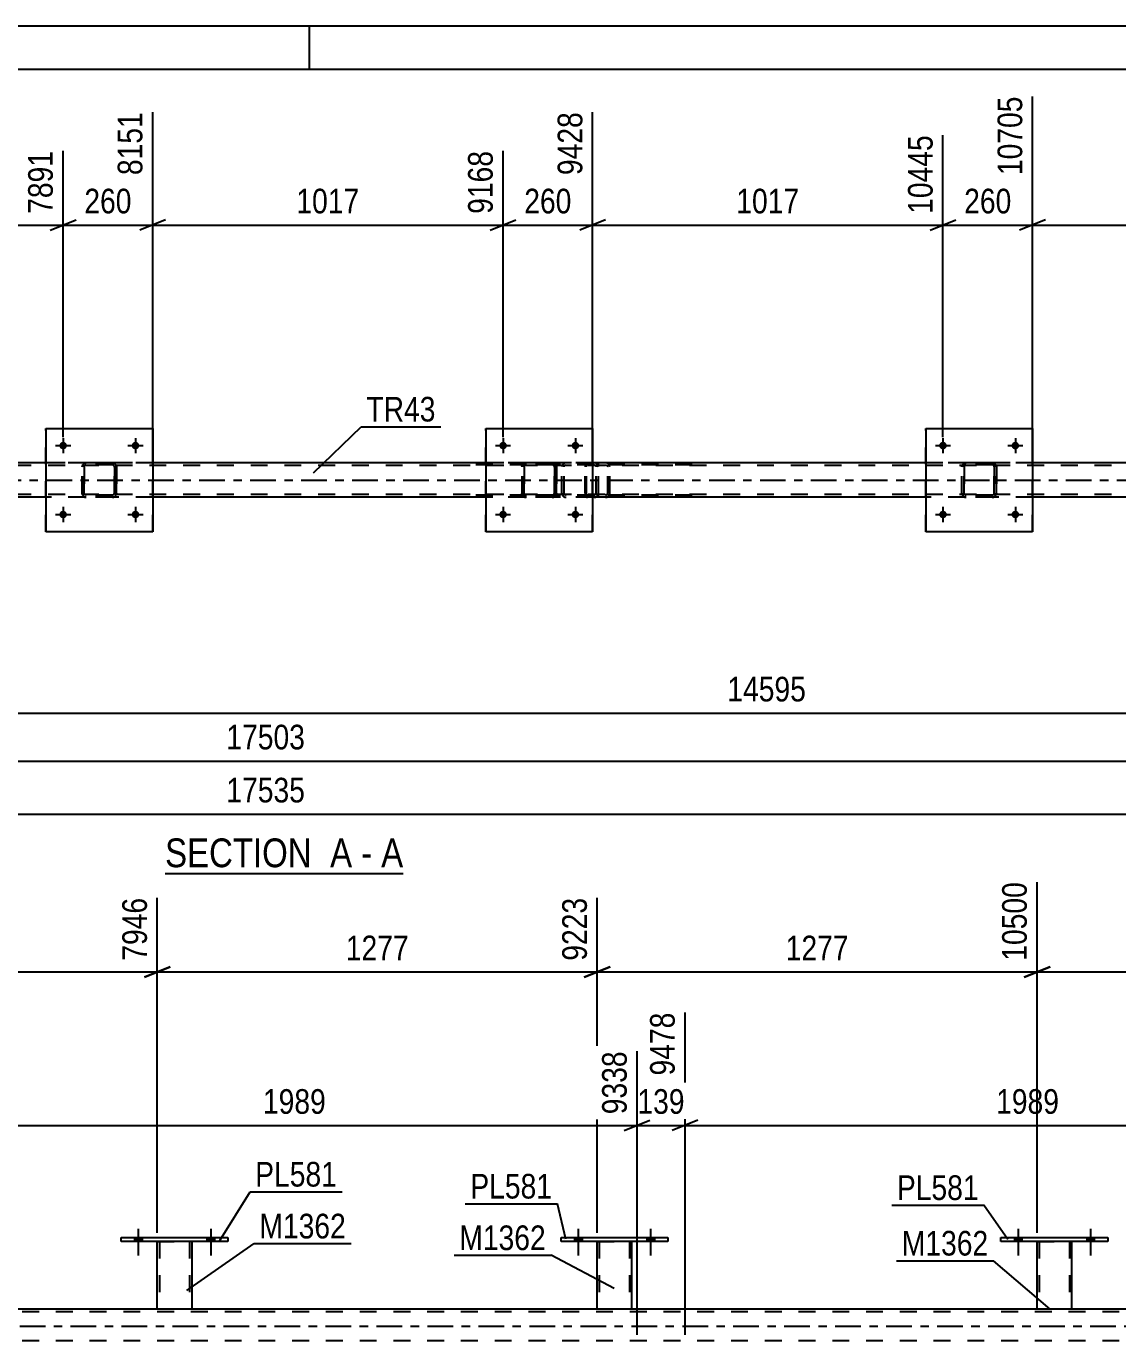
# Model space of a CAD drawing. Header units: millimetres. Extents: x 0 to 841, y 0 to 594.
# Drawn here: x 388.1 to 514.8, y 441.3 to 594 of the extents above; entities that cross this region are included whole.
import ezdxf

# ---------------------------------------------------------------- set-up
doc = ezdxf.new("R2010")
doc.units = ezdxf.units.MM
doc.linetypes.add('DXK_LINE_DOT2', pattern=[3.9198, 1.9599, -1.9599])
doc.linetypes.add('DXK_LINE_DOT3', pattern=[5.9187, 2.979, -0.9799, 0.9799, -0.9799])
doc.styles.add('Arial Narrow', font='ARIALN.TTF', dxfattribs={"height": 0.2})

# ---------------------------------------------------------------- blocks, each defined once
blk = doc.blocks.new('Unknown-247305199-1135')
at = {"color": 5, "linetype": 'Continuous'}
for p, q in [((841, 594), (0, 594)), ((421, 589), (421, 594)), ((836, 589), (5, 589))]:
    blk.add_line(p, q, dxfattribs=at)
blk = doc.blocks.new('Unknown-247305199-11 - 6050')
at = {"color": 6, "linetype": 'Continuous'}
blk.add_line((404.24, 495.59), (431.88, 495.59), dxfattribs=at)
at = {"color": 0, "linetype": 'Continuous'}
for points in [[(422.35, 496.34), (422.35, 499.84), (404.24, 499.84), (404.24, 496.34)], [(425.95, 496.34), (425.95, 499.84), (423.4, 499.84), (423.4, 496.34)], [(428.28, 496.34), (428.28, 499.84), (427, 499.84), (427, 496.34)], [(431.88, 496.34), (431.88, 499.84), (429.33, 499.84), (429.33, 496.34)]]:
    blk.add_wipeout(points, dxfattribs=at)
at = {"color": 7, "linetype": 'Continuous', "style": 'Arial Narrow'}
for s, p in [('SECTION ', (404.24, 496.34)), ('A', (423.4, 496.34)), ('A', (429.33, 496.34)), ('-', (427, 496.34))]:
    blk.add_text(s, height=3.34, dxfattribs=at).set_placement(p)
blk = doc.blocks.new('Part-247305199-6056 - 6050')
at = {"color": 7, "linetype": 'DXK_LINE_DOT2'}
for p, q in [((454.05, 543.3), (439.06, 543.3)), ((454.05, 543.06), (439.06, 543.06)), ((450.34, 543), (450.3, 542.82)), ((450.3, 539.78), (450.3, 542.82)), ((450.56, 542.82), (450.58, 542.91)), ((450.56, 539.78), (450.56, 542.82)), ((450.58, 542.91), (450.63, 542.99)), ((450.81, 543.3), (450.62, 543.26)), ((450.63, 542.99), (450.72, 543.04)), ((450.72, 543.04), (450.81, 543.06)), ((454.24, 543.26), (454.05, 543.3)), ((454.05, 543.06), (454.15, 543.04)), ((454.15, 543.04), (454.23, 542.99)), ((454.23, 542.99), (454.28, 542.91)), ((454.28, 542.91), (454.3, 542.82)), ((454.3, 539.78), (454.3, 542.82)), ((454.53, 542.95), (454.52, 543)), ((454.56, 542.82), (454.53, 542.95)), ((454.56, 539.78), (454.56, 542.82)), ((454.05, 539.54), (439.06, 539.54)), ((454.05, 539.3), (439.06, 539.3)), ((450.3, 539.78), (450.34, 539.59)), ((450.58, 539.68), (450.56, 539.78)), ((450.63, 539.61), (450.58, 539.68)), ((450.62, 539.33), (450.81, 539.3)), ((450.72, 539.55), (450.63, 539.61)), ((450.81, 539.54), (450.72, 539.55)), ((454.15, 539.55), (454.05, 539.54)), ((454.05, 539.3), (454.24, 539.33)), ((454.23, 539.61), (454.15, 539.55)), ((454.28, 539.68), (454.23, 539.61)), ((454.28, 539.68), (454.29, 539.71)), ((454.29, 539.71), (454.3, 539.78)), ((454.52, 539.59), (454.54, 539.69)), ((454.54, 539.69), (454.56, 539.78))]:
    blk.add_line(p, q, dxfattribs=at)
for centre, start, end in [((450.79, 542.8), 110.7583, 155.68), ((454.07, 542.8), 24.32, 69.2417), ((450.79, 539.8), 204.32, 249.2417), ((454.07, 539.8), 290.7583, 335.68)]:
    blk.add_arc(centre, 0.496, start, end, dxfattribs=at)
blk = doc.blocks.new('Part-247305199-37338 - 6050')
at = {"color": 2, "linetype": 'Continuous'}
for p, q in [((441.48, 547.3), (441.48, 535.3)), ((441.48, 547.3), (453.88, 547.3)), ((453.88, 547.3), (453.88, 535.3)), ((453.88, 535.3), (441.48, 535.3))]:
    blk.add_line(p, q, dxfattribs=at)
at = {"color": 7, "linetype": 'DXK_LINE_DOT2'}
for p, q in [((441.48, 535.3), (441.48, 547.3)), ((453.88, 535.3), (453.88, 547.3))]:
    blk.add_line(p, q, dxfattribs=at)
blk = doc.blocks.new('Part-247305199-6064 - 6050')
at = {"color": 7, "linetype": 'DXK_LINE_DOT2'}
for p, q in [((453.03, 543), (453.01, 542.82)), ((453.01, 539.78), (453.01, 542.82)), ((453.09, 543.16), (453.03, 543)), ((453.18, 543.26), (453.09, 543.16)), ((453.15, 542.82), (453.16, 542.91)), ((453.15, 539.78), (453.15, 542.82)), ((453.16, 542.91), (453.19, 542.99)), ((453.28, 543.3), (453.18, 543.26)), ((453.19, 542.99), (453.23, 543.04)), ((453.23, 543.04), (453.28, 543.06)), ((465.44, 543.3), (453.28, 543.3)), ((465.44, 543.06), (453.28, 543.06)), ((454.56, 543.06), (454.56, 543.3)), ((455.57, 543.26), (455.37, 543.3)), ((455.37, 543.06), (455.47, 543.04)), ((455.47, 543.04), (455.55, 542.99)), ((455.55, 542.99), (455.61, 542.91)), ((455.61, 542.91), (455.63, 542.82)), ((455.63, 539.78), (455.63, 542.82)), ((455.85, 542.95), (455.84, 543)), ((455.88, 542.82), (455.85, 542.95)), ((455.88, 539.78), (455.88, 542.82)), ((453.01, 539.78), (453.03, 539.59)), ((453.03, 539.59), (453.09, 539.44)), ((453.09, 539.44), (453.18, 539.33)), ((453.16, 539.68), (453.15, 539.78)), ((453.19, 539.61), (453.16, 539.68)), ((453.18, 539.33), (453.28, 539.3)), ((453.23, 539.55), (453.19, 539.61)), ((453.28, 539.54), (453.23, 539.55)), ((465.44, 539.54), (453.28, 539.54)), ((465.44, 539.3), (453.28, 539.3)), ((454.56, 539.3), (454.56, 539.54)), ((455.47, 539.55), (455.37, 539.54)), ((455.37, 539.3), (455.57, 539.33)), ((455.55, 539.61), (455.47, 539.55)), ((455.61, 539.68), (455.55, 539.61)), ((455.61, 539.71), (455.63, 539.78)), ((455.61, 539.68), (455.61, 539.71)), ((455.84, 539.59), (455.86, 539.69)), ((455.86, 539.69), (455.88, 539.78))]:
    blk.add_line(p, q, dxfattribs=at)
for centre, start, end in [((455.39, 542.8), 23.8494, 68.8059), ((455.39, 539.79), 291.1941, 336.1506)]:
    blk.add_arc(centre, 0.492, start, end, dxfattribs=at)
blk = doc.blocks.new('Part-247305199-37335 - 6050')
at = {"color": 7, "linetype": 'DXK_LINE_DOT2'}
for p, q in [((394.6, 542.82), (394.63, 543)), ((394.63, 543), (394.6, 542.82)), ((394.6, 539.78), (394.6, 542.82)), ((394.6, 542.82), (394.6, 542.82)), ((394.6, 539.78), (394.6, 542.82)), ((394.84, 542.82), (394.86, 542.91)), ((394.84, 542.82), (394.86, 542.91)), ((394.84, 539.78), (394.84, 542.82)), ((394.84, 542.82), (394.84, 542.82)), ((394.84, 542.82), (394.84, 539.78)), ((394.91, 542.99), (394.86, 542.91)), ((394.89, 543.26), (395.08, 543.3)), ((395.08, 543.3), (394.89, 543.26)), ((394.99, 543.04), (394.91, 542.99)), ((395.08, 543.06), (394.99, 543.04)), ((398.12, 543.3), (395.08, 543.3)), ((398.12, 543.06), (395.08, 543.06)), ((398.12, 543.3), (398.3, 543.26)), ((398.3, 543.26), (398.12, 543.3)), ((398.21, 543.04), (398.12, 543.06)), ((398.29, 542.99), (398.21, 543.04)), ((398.29, 542.99), (398.34, 542.91)), ((398.34, 542.91), (398.36, 542.82)), ((398.36, 542.82), (398.34, 542.91)), ((398.36, 539.78), (398.36, 542.82)), ((398.36, 542.82), (398.36, 542.82)), ((398.36, 542.82), (398.36, 539.78)), ((398.56, 543), (398.6, 542.82)), ((398.6, 542.82), (398.56, 543)), ((398.6, 539.78), (398.6, 542.82)), ((398.6, 542.82), (398.6, 542.82)), ((398.6, 542.82), (398.6, 539.78)), ((394.6, 539.78), (394.6, 539.78)), ((394.63, 539.59), (394.6, 539.78)), ((394.6, 539.78), (394.63, 539.59)), ((394.84, 539.78), (394.84, 539.78)), ((394.86, 539.68), (394.84, 539.78)), ((394.86, 539.68), (394.84, 539.78)), ((394.91, 539.61), (394.86, 539.68)), ((395.08, 539.3), (394.89, 539.33)), ((394.89, 539.33), (395.08, 539.3)), ((394.99, 539.55), (394.91, 539.61)), ((395.08, 539.54), (394.99, 539.55)), ((398.12, 539.54), (395.08, 539.54)), ((398.12, 539.3), (395.08, 539.3)), ((398.21, 539.55), (398.12, 539.54)), ((398.3, 539.33), (398.12, 539.3)), ((398.12, 539.3), (398.3, 539.33)), ((398.29, 539.61), (398.21, 539.55)), ((398.34, 539.68), (398.29, 539.61)), ((398.36, 539.78), (398.34, 539.68)), ((398.34, 539.68), (398.36, 539.78)), ((398.36, 539.78), (398.36, 539.78)), ((398.6, 539.78), (398.56, 539.59)), ((398.56, 539.59), (398.6, 539.78)), ((398.6, 539.78), (398.6, 539.78))]:
    blk.add_line(p, q, dxfattribs=at)
at = {"color": 7, "linetype": 'DXK_LINE_DOT3'}
blk.add_line((396.6, 541.3), (396.6, 541.3), dxfattribs=at)
at = {"color": 7, "linetype": 'DXK_LINE_DOT2'}
for centre, start, end in [((395.08, 542.82), 112.5, 157.5), ((395.08, 542.82), 112.5, 157.5), ((398.12, 542.82), 22.5, 67.5), ((398.12, 542.82), 22.5, 67.5), ((395.08, 539.78), 202.5, 247.5), ((395.08, 539.78), 202.5, 247.5), ((398.12, 539.78), 292.5, 337.5), ((398.12, 539.78), 292.5, 337.5)]:
    blk.add_arc(centre, 0.48, start, end, dxfattribs=at)
blk = doc.blocks.new('Part-247305199-6169 - 6050')
at = {"color": 7, "linetype": 'DXK_LINE_DOT2'}
for p, q in [((717.96, 542.98), (76.76, 542.98)), ((717.96, 543.3), (105.33, 543.3)), ((402.8, 543.3), (390.4, 543.3)), ((453.88, 543.3), (441.48, 543.3)), ((504.96, 543.3), (492.56, 543.3)), ((717.96, 539.62), (76.76, 539.62)), ((402.8, 539.3), (390.4, 539.3)), ((453.88, 539.3), (441.48, 539.3)), ((504.96, 539.3), (492.56, 539.3))]:
    blk.add_line(p, q, dxfattribs=at)
at = {"color": 2, "linetype": 'Continuous'}
for p, q in [((390.4, 543.3), (351.72, 543.3)), ((441.48, 543.3), (402.8, 543.3)), ((492.56, 543.3), (453.88, 543.3)), ((543.64, 543.3), (504.96, 543.3)), ((390.4, 539.3), (351.72, 539.3)), ((441.48, 539.3), (402.8, 539.3)), ((492.56, 539.3), (453.88, 539.3)), ((543.64, 539.3), (504.96, 539.3))]:
    blk.add_line(p, q, dxfattribs=at)
at = {"color": 7, "linetype": 'DXK_LINE_DOT3'}
blk.add_line((76.76, 541.3), (717.96, 541.3), dxfattribs=at)
blk = doc.blocks.new('Bolt-247305199-37366 - 6050')
at = {"linetype": 'Continuous'}
for points in [[(443.92, 545.3, -1), (443.04, 545.3, -1)], [(452.32, 545.3, -1), (451.44, 545.3, -1)]]:
    blk.add_hatch(color=1, dxfattribs=at).paths.add_polyline_path(points)
at = {"color": 1, "linetype": 'Continuous'}
for p, q in [((442.6, 545.3), (444.36, 545.3)), ((443.48, 546.18), (443.48, 544.42)), ((451, 545.3), (452.76, 545.3)), ((451.88, 546.18), (451.88, 544.42))]:
    blk.add_line(p, q, dxfattribs=at)
blk = doc.blocks.new('Part-247305199-37337 - 6050')
at = {"color": 7, "linetype": 'DXK_LINE_DOT2'}
for p, q in [((445.68, 542.82), (445.71, 543)), ((445.71, 543), (445.68, 542.82)), ((445.68, 539.78), (445.68, 542.82)), ((445.68, 542.82), (445.68, 542.82)), ((445.68, 539.78), (445.68, 542.82)), ((445.92, 542.82), (445.94, 542.91)), ((445.92, 542.82), (445.94, 542.91)), ((445.92, 539.78), (445.92, 542.82)), ((445.92, 542.82), (445.92, 542.82)), ((445.92, 542.82), (445.92, 539.78)), ((445.99, 542.99), (445.94, 542.91)), ((445.97, 543.26), (446.16, 543.3)), ((446.16, 543.3), (445.97, 543.26)), ((446.07, 543.04), (445.99, 542.99)), ((446.16, 543.06), (446.07, 543.04)), ((449.2, 543.3), (446.16, 543.3)), ((449.2, 543.06), (446.16, 543.06)), ((449.2, 543.3), (449.38, 543.26)), ((449.38, 543.26), (449.2, 543.3)), ((449.29, 543.04), (449.2, 543.06)), ((449.37, 542.99), (449.29, 543.04)), ((449.37, 542.99), (449.42, 542.91)), ((449.42, 542.91), (449.44, 542.82)), ((449.44, 542.82), (449.42, 542.91)), ((449.44, 539.78), (449.44, 542.82)), ((449.44, 542.82), (449.44, 542.82)), ((449.44, 542.82), (449.44, 539.78)), ((449.64, 543), (449.68, 542.82)), ((449.68, 542.82), (449.64, 543)), ((449.68, 539.78), (449.68, 542.82)), ((449.68, 542.82), (449.68, 542.82)), ((449.68, 542.82), (449.68, 539.78)), ((445.68, 539.78), (445.68, 539.78)), ((445.71, 539.59), (445.68, 539.78)), ((445.68, 539.78), (445.71, 539.59)), ((445.92, 539.78), (445.92, 539.78)), ((445.94, 539.68), (445.92, 539.78)), ((445.94, 539.68), (445.92, 539.78)), ((445.99, 539.61), (445.94, 539.68)), ((446.16, 539.3), (445.97, 539.33)), ((445.97, 539.33), (446.16, 539.3)), ((446.07, 539.55), (445.99, 539.61)), ((446.16, 539.54), (446.07, 539.55)), ((449.2, 539.54), (446.16, 539.54)), ((449.2, 539.3), (446.16, 539.3)), ((449.29, 539.55), (449.2, 539.54)), ((449.38, 539.33), (449.2, 539.3)), ((449.2, 539.3), (449.38, 539.33)), ((449.37, 539.61), (449.29, 539.55)), ((449.42, 539.68), (449.37, 539.61)), ((449.44, 539.78), (449.42, 539.68)), ((449.42, 539.68), (449.44, 539.78)), ((449.44, 539.78), (449.44, 539.78)), ((449.68, 539.78), (449.64, 539.59)), ((449.64, 539.59), (449.68, 539.78)), ((449.68, 539.78), (449.68, 539.78))]:
    blk.add_line(p, q, dxfattribs=at)
at = {"color": 7, "linetype": 'DXK_LINE_DOT3'}
blk.add_line((447.68, 541.3), (447.68, 541.3), dxfattribs=at)
at = {"color": 7, "linetype": 'DXK_LINE_DOT2'}
for centre, start, end in [((446.16, 542.82), 112.5, 157.5), ((446.16, 542.82), 112.5, 157.5), ((449.2, 542.82), 22.5, 67.5), ((449.2, 542.82), 22.5, 67.5), ((446.16, 539.78), 202.5, 247.5), ((446.16, 539.78), 202.5, 247.5), ((449.2, 539.78), 292.5, 337.5), ((449.2, 539.78), 292.5, 337.5)]:
    blk.add_arc(centre, 0.48, start, end, dxfattribs=at)
blk = doc.blocks.new('Part-247305199-37336 - 6050')
at = {"color": 2, "linetype": 'Continuous'}
for p, q in [((390.4, 547.3), (390.4, 535.3)), ((390.4, 547.3), (402.8, 547.3)), ((402.8, 547.3), (402.8, 535.3)), ((402.8, 535.3), (390.4, 535.3))]:
    blk.add_line(p, q, dxfattribs=at)
at = {"color": 7, "linetype": 'DXK_LINE_DOT2'}
for p, q in [((390.4, 535.3), (390.4, 547.3)), ((402.8, 535.3), (402.8, 547.3))]:
    blk.add_line(p, q, dxfattribs=at)
blk = doc.blocks.new('Part-247305199-37339 - 6050')
at = {"color": 7, "linetype": 'DXK_LINE_DOT2'}
for p, q in [((496.76, 542.82), (496.8, 543)), ((496.8, 543), (496.76, 542.82)), ((496.76, 539.78), (496.76, 542.82)), ((496.76, 542.82), (496.76, 542.82)), ((496.76, 539.78), (496.76, 542.82)), ((497, 542.82), (497.02, 542.91)), ((497, 542.82), (497.02, 542.91)), ((497, 539.78), (497, 542.82)), ((497, 542.82), (497, 542.82)), ((497, 542.82), (497, 539.78)), ((497.07, 542.99), (497.02, 542.91)), ((497.06, 543.26), (497.24, 543.3)), ((497.24, 543.3), (497.06, 543.26)), ((497.15, 543.04), (497.07, 542.99)), ((497.24, 543.06), (497.15, 543.04)), ((500.28, 543.3), (497.24, 543.3)), ((500.28, 543.06), (497.24, 543.06)), ((500.28, 543.3), (500.46, 543.26)), ((500.46, 543.26), (500.28, 543.3)), ((500.37, 543.04), (500.28, 543.06)), ((500.45, 542.99), (500.37, 543.04)), ((500.45, 542.99), (500.5, 542.91)), ((500.5, 542.91), (500.52, 542.82)), ((500.52, 542.82), (500.5, 542.91)), ((500.52, 539.78), (500.52, 542.82)), ((500.52, 542.82), (500.52, 542.82)), ((500.52, 542.82), (500.52, 539.78)), ((500.72, 543), (500.76, 542.82)), ((500.76, 542.82), (500.72, 543)), ((500.76, 539.78), (500.76, 542.82)), ((500.76, 542.82), (500.76, 542.82)), ((500.76, 542.82), (500.76, 539.78)), ((496.76, 539.78), (496.76, 539.78)), ((496.8, 539.59), (496.76, 539.78)), ((496.76, 539.78), (496.8, 539.59)), ((497, 539.78), (497, 539.78)), ((497.02, 539.68), (497, 539.78)), ((497.02, 539.68), (497, 539.78)), ((497.07, 539.61), (497.02, 539.68)), ((497.24, 539.3), (497.06, 539.33)), ((497.06, 539.33), (497.24, 539.3)), ((497.15, 539.55), (497.07, 539.61)), ((497.24, 539.54), (497.15, 539.55)), ((500.28, 539.54), (497.24, 539.54)), ((500.28, 539.3), (497.24, 539.3)), ((500.37, 539.55), (500.28, 539.54)), ((500.46, 539.33), (500.28, 539.3)), ((500.28, 539.3), (500.46, 539.33)), ((500.45, 539.61), (500.37, 539.55)), ((500.5, 539.68), (500.45, 539.61)), ((500.52, 539.78), (500.5, 539.68)), ((500.5, 539.68), (500.52, 539.78)), ((500.52, 539.78), (500.52, 539.78)), ((500.76, 539.78), (500.72, 539.59)), ((500.72, 539.59), (500.76, 539.78)), ((500.76, 539.78), (500.76, 539.78))]:
    blk.add_line(p, q, dxfattribs=at)
at = {"color": 7, "linetype": 'DXK_LINE_DOT3'}
blk.add_line((498.76, 541.3), (498.76, 541.3), dxfattribs=at)
at = {"color": 7, "linetype": 'DXK_LINE_DOT2'}
for centre, start, end in [((497.24, 542.82), 112.5, 157.5), ((497.24, 542.82), 112.5, 157.5), ((500.28, 542.82), 22.5, 67.5), ((500.28, 542.82), 22.5, 67.5), ((497.24, 539.78), 202.5, 247.5), ((497.24, 539.78), 202.5, 247.5), ((500.28, 539.78), 292.5, 337.5), ((500.28, 539.78), 292.5, 337.5)]:
    blk.add_arc(centre, 0.48, start, end, dxfattribs=at)
blk = doc.blocks.new('Part-247305199-37340 - 6050')
at = {"color": 2, "linetype": 'Continuous'}
for p, q in [((492.56, 547.3), (492.56, 535.3)), ((492.56, 547.3), (504.96, 547.3)), ((504.96, 547.3), (504.96, 535.3)), ((504.96, 535.3), (492.56, 535.3))]:
    blk.add_line(p, q, dxfattribs=at)
at = {"color": 7, "linetype": 'DXK_LINE_DOT2'}
for p, q in [((492.56, 535.3), (492.56, 547.3)), ((504.96, 535.3), (504.96, 547.3))]:
    blk.add_line(p, q, dxfattribs=at)
blk = doc.blocks.new('Bolt-247305199-37363 - 6050')
at = {"linetype": 'Continuous'}
for points in [[(392.84, 537.3, -1), (391.96, 537.3, -1)], [(401.24, 537.3, -1), (400.36, 537.3, -1)]]:
    blk.add_hatch(color=1, dxfattribs=at).paths.add_polyline_path(points)
at = {"color": 1, "linetype": 'Continuous'}
for p, q in [((392.4, 538.18), (392.4, 536.42)), ((400.8, 538.18), (400.8, 536.42)), ((391.52, 537.3), (393.28, 537.3)), ((399.92, 537.3), (401.68, 537.3))]:
    blk.add_line(p, q, dxfattribs=at)
blk = doc.blocks.new('Bolt-247305199-37364 - 6050')
at = {"linetype": 'Continuous'}
for points in [[(392.84, 545.3, -1), (391.96, 545.3, -1)], [(401.24, 545.3, -1), (400.36, 545.3, -1)]]:
    blk.add_hatch(color=1, dxfattribs=at).paths.add_polyline_path(points)
at = {"color": 1, "linetype": 'Continuous'}
for p, q in [((391.52, 545.3), (393.28, 545.3)), ((392.4, 546.18), (392.4, 544.42)), ((399.92, 545.3), (401.68, 545.3)), ((400.8, 546.18), (400.8, 544.42))]:
    blk.add_line(p, q, dxfattribs=at)
blk = doc.blocks.new('Bolt-247305199-37365 - 6050')
at = {"linetype": 'Continuous'}
for points in [[(443.92, 537.3, -1), (443.04, 537.3, -1)], [(452.32, 537.3, -1), (451.44, 537.3, -1)]]:
    blk.add_hatch(color=1, dxfattribs=at).paths.add_polyline_path(points)
at = {"color": 1, "linetype": 'Continuous'}
for p, q in [((443.48, 538.18), (443.48, 536.42)), ((451.88, 538.18), (451.88, 536.42)), ((442.6, 537.3), (444.36, 537.3)), ((451, 537.3), (452.76, 537.3))]:
    blk.add_line(p, q, dxfattribs=at)
blk = doc.blocks.new('Bolt-247305199-37367 - 6050')
at = {"linetype": 'Continuous'}
for points in [[(495, 537.3, -1), (494.12, 537.3, -1)], [(503.4, 537.3, -1), (502.52, 537.3, -1)]]:
    blk.add_hatch(color=1, dxfattribs=at).paths.add_polyline_path(points)
at = {"color": 1, "linetype": 'Continuous'}
for p, q in [((494.56, 538.18), (494.56, 536.42)), ((502.96, 538.18), (502.96, 536.42)), ((493.68, 537.3), (495.44, 537.3)), ((502.08, 537.3), (503.84, 537.3))]:
    blk.add_line(p, q, dxfattribs=at)
blk = doc.blocks.new('Bolt-247305199-37368 - 6050')
at = {"linetype": 'Continuous'}
for points in [[(495, 545.3, -1), (494.12, 545.3, -1)], [(503.4, 545.3, -1), (502.52, 545.3, -1)]]:
    blk.add_hatch(color=1, dxfattribs=at).paths.add_polyline_path(points)
at = {"color": 1, "linetype": 'Continuous'}
for p, q in [((493.68, 545.3), (495.44, 545.3)), ((494.56, 546.18), (494.56, 544.42)), ((502.08, 545.3), (503.84, 545.3)), ((502.96, 546.18), (502.96, 544.42))]:
    blk.add_line(p, q, dxfattribs=at)
blk = doc.blocks.new('Part-247305199-37687 - 4629')
at = {"color": 2, "linetype": 'Continuous'}
for p, q in [((505.49, 445.03), (505.49, 452.87)), ((509.49, 452.87), (509.49, 445.03)), ((509.46, 445.03), (505.49, 445.03)), ((509.49, 445.03), (509.46, 445.03))]:
    blk.add_line(p, q, dxfattribs=at)
at = {"color": 7, "linetype": 'DXK_LINE_DOT2'}
for p, q in [((505.49, 452.87), (509.49, 452.87)), ((505.49, 452.87), (505.49, 452.87)), ((505.49, 452.87), (505.49, 452.87)), ((505.73, 452.87), (505.73, 445.03)), ((509.25, 452.87), (509.25, 445.03)), ((509.49, 452.87), (509.49, 452.87)), ((509.49, 452.87), (509.49, 452.87)), ((509.23, 445.03), (509.25, 445.03))]:
    blk.add_line(p, q, dxfattribs=at)
blk = doc.blocks.new('Part-247305199-4659 - 4629')
at = {"color": 7, "linetype": 'DXK_LINE_DOT2'}
for p, q in [((726.7, 444.71), (85.5, 444.71)), ((407.33, 445.03), (403.33, 445.03)), ((458.41, 445.03), (454.41, 445.03)), ((509.49, 445.03), (505.49, 445.03)), ((726.7, 441.35), (85.5, 441.35))]:
    blk.add_line(p, q, dxfattribs=at)
at = {"color": 2, "linetype": 'Continuous'}
for p, q in [((403.33, 445.03), (356.25, 445.03)), ((454.41, 445.03), (407.33, 445.03)), ((505.49, 445.03), (458.41, 445.03)), ((556.57, 445.03), (509.49, 445.03))]:
    blk.add_line(p, q, dxfattribs=at)
at = {"color": 7, "linetype": 'DXK_LINE_DOT3'}
blk.add_line((85.5, 443.03), (726.7, 443.03), dxfattribs=at)
blk = doc.blocks.new('Bolt-247305199-37714 - 4629')
at = {"linetype": 'Continuous'}
for points in [[(451.77, 452.87), (452.65, 452.87), (452.65, 453.35), (451.77, 453.35)], [(460.17, 452.87), (461.05, 452.87), (461.05, 453.35), (460.17, 453.35)]]:
    blk.add_hatch(color=1, dxfattribs=at).paths.add_polyline_path(points)
at = {"color": 1, "linetype": 'Continuous'}
for p, q in [((452.21, 454.35), (452.21, 451.23)), ((460.61, 454.35), (460.61, 451.23)), ((451.77, 453.35), (451.77, 452.87)), ((452.65, 453.35), (452.65, 452.87)), ((460.17, 453.35), (460.17, 452.87)), ((461.05, 453.35), (461.05, 452.87))]:
    blk.add_line(p, q, dxfattribs=at)
blk = doc.blocks.new('Part-247305199-37683 - 4629')
at = {"color": 2, "linetype": 'Continuous'}
for p, q in [((403.33, 445.03), (403.33, 452.87)), ((407.33, 452.87), (407.33, 445.03)), ((407.29, 445.03), (403.33, 445.03)), ((407.33, 445.03), (407.29, 445.03))]:
    blk.add_line(p, q, dxfattribs=at)
at = {"color": 7, "linetype": 'DXK_LINE_DOT2'}
for p, q in [((403.33, 452.87), (407.33, 452.87)), ((403.33, 452.87), (403.33, 452.87)), ((403.33, 452.87), (403.33, 452.87)), ((403.57, 452.87), (403.57, 445.03)), ((407.09, 452.87), (407.09, 445.03)), ((407.33, 452.87), (407.33, 452.87)), ((407.33, 452.87), (407.33, 452.87)), ((407.07, 445.03), (407.09, 445.03))]:
    blk.add_line(p, q, dxfattribs=at)
blk = doc.blocks.new('Part-247305199-37684 - 4629')
at = {"color": 2, "linetype": 'Continuous'}
for p, q in [((399.13, 452.87), (399.13, 453.35)), ((399.13, 453.35), (411.53, 453.35)), ((411.53, 452.87), (399.13, 452.87)), ((411.53, 453.35), (411.53, 452.87))]:
    blk.add_line(p, q, dxfattribs=at)
blk = doc.blocks.new('Part-247305199-37685 - 4629')
at = {"color": 2, "linetype": 'Continuous'}
for p, q in [((454.41, 445.03), (454.41, 452.87)), ((458.41, 452.87), (458.41, 445.03)), ((458.38, 445.03), (454.41, 445.03)), ((458.41, 445.03), (458.38, 445.03))]:
    blk.add_line(p, q, dxfattribs=at)
at = {"color": 7, "linetype": 'DXK_LINE_DOT2'}
for p, q in [((454.41, 452.87), (458.41, 452.87)), ((454.41, 452.87), (454.41, 452.87)), ((454.41, 452.87), (454.41, 452.87)), ((454.65, 452.87), (454.65, 445.03)), ((458.17, 452.87), (458.17, 445.03)), ((458.41, 452.87), (458.41, 452.87)), ((458.41, 452.87), (458.41, 452.87)), ((458.15, 445.03), (458.17, 445.03))]:
    blk.add_line(p, q, dxfattribs=at)
blk = doc.blocks.new('Part-247305199-37686 - 4629')
at = {"color": 2, "linetype": 'Continuous'}
for p, q in [((450.21, 452.87), (450.21, 453.35)), ((450.21, 453.35), (462.61, 453.35)), ((462.61, 452.87), (450.21, 452.87)), ((462.61, 453.35), (462.61, 452.87))]:
    blk.add_line(p, q, dxfattribs=at)
blk = doc.blocks.new('Part-247305199-37688 - 4629')
at = {"color": 2, "linetype": 'Continuous'}
for p, q in [((501.29, 452.87), (501.29, 453.35)), ((501.29, 453.35), (513.69, 453.35)), ((513.69, 452.87), (501.29, 452.87)), ((513.69, 453.35), (513.69, 452.87))]:
    blk.add_line(p, q, dxfattribs=at)
blk = doc.blocks.new('Bolt-247305199-37711 - 4629')
at = {"linetype": 'Continuous'}
for points in [[(400.69, 452.87), (401.57, 452.87), (401.57, 453.35), (400.69, 453.35)], [(409.09, 452.87), (409.97, 452.87), (409.97, 453.35), (409.09, 453.35)]]:
    blk.add_hatch(color=1, dxfattribs=at).paths.add_polyline_path(points)
at = {"color": 1, "linetype": 'Continuous'}
for p, q in [((401.13, 454.35), (401.13, 451.23)), ((409.53, 454.35), (409.53, 451.23)), ((400.69, 453.35), (400.69, 452.87)), ((401.57, 453.35), (401.57, 452.87)), ((409.09, 453.35), (409.09, 452.87)), ((409.97, 453.35), (409.97, 452.87))]:
    blk.add_line(p, q, dxfattribs=at)
blk = doc.blocks.new('Bolt-247305199-37712 - 4629')
at = {"linetype": 'Continuous'}
for points in [[(400.69, 452.87), (401.57, 452.87), (401.57, 453.35), (400.69, 453.35)], [(409.09, 452.87), (409.97, 452.87), (409.97, 453.35), (409.09, 453.35)]]:
    blk.add_hatch(color=1, dxfattribs=at).paths.add_polyline_path(points)
at = {"color": 1, "linetype": 'Continuous'}
for p, q in [((401.13, 454.35), (401.13, 451.23)), ((409.53, 454.35), (409.53, 451.23)), ((400.69, 453.35), (400.69, 452.87)), ((401.57, 453.35), (401.57, 452.87)), ((409.09, 453.35), (409.09, 452.87)), ((409.97, 453.35), (409.97, 452.87))]:
    blk.add_line(p, q, dxfattribs=at)
blk = doc.blocks.new('Bolt-247305199-37713 - 4629')
at = {"linetype": 'Continuous'}
for points in [[(451.77, 452.87), (452.65, 452.87), (452.65, 453.35), (451.77, 453.35)], [(460.17, 452.87), (461.05, 452.87), (461.05, 453.35), (460.17, 453.35)]]:
    blk.add_hatch(color=1, dxfattribs=at).paths.add_polyline_path(points)
at = {"color": 1, "linetype": 'Continuous'}
for p, q in [((452.21, 454.35), (452.21, 451.23)), ((460.61, 454.35), (460.61, 451.23)), ((451.77, 453.35), (451.77, 452.87)), ((452.65, 453.35), (452.65, 452.87)), ((460.17, 453.35), (460.17, 452.87)), ((461.05, 453.35), (461.05, 452.87))]:
    blk.add_line(p, q, dxfattribs=at)
blk = doc.blocks.new('Bolt-247305199-37715 - 4629')
at = {"linetype": 'Continuous'}
for points in [[(502.85, 452.87), (503.73, 452.87), (503.73, 453.35), (502.85, 453.35)], [(511.25, 452.87), (512.13, 452.87), (512.13, 453.35), (511.25, 453.35)]]:
    blk.add_hatch(color=1, dxfattribs=at).paths.add_polyline_path(points)
at = {"color": 1, "linetype": 'Continuous'}
for p, q in [((503.29, 454.35), (503.29, 451.23)), ((511.69, 454.35), (511.69, 451.23)), ((502.85, 453.35), (502.85, 452.87)), ((503.73, 453.35), (503.73, 452.87)), ((511.25, 453.35), (511.25, 452.87)), ((512.13, 453.35), (512.13, 452.87))]:
    blk.add_line(p, q, dxfattribs=at)
blk = doc.blocks.new('Bolt-247305199-37716 - 4629')
at = {"linetype": 'Continuous'}
for points in [[(502.85, 452.87), (503.73, 452.87), (503.73, 453.35), (502.85, 453.35)], [(511.25, 452.87), (512.13, 452.87), (512.13, 453.35), (511.25, 453.35)]]:
    blk.add_hatch(color=1, dxfattribs=at).paths.add_polyline_path(points)
at = {"color": 1, "linetype": 'Continuous'}
for p, q in [((503.29, 454.35), (503.29, 451.23)), ((511.69, 454.35), (511.69, 451.23)), ((502.85, 453.35), (502.85, 452.87)), ((503.73, 453.35), (503.73, 452.87)), ((511.25, 453.35), (511.25, 452.87)), ((512.13, 453.35), (512.13, 452.87))]:
    blk.add_line(p, q, dxfattribs=at)
blk = doc.blocks.new('StraightDimension-247305199-51645 - 6050')
at = {"color": 7, "linetype": 'Continuous'}
for p, q in [((453.88, 544.3), (453.88, 584.04)), ((494.56, 546.3), (494.56, 581.36)), ((455.38, 571.52), (452.38, 570.32)), ((453.88, 570.92), (494.56, 570.92)), ((493.06, 570.32), (496.06, 571.52))]:
    blk.add_line(p, q, dxfattribs=at)
at = {"color": 0, "linetype": 'Continuous'}
blk.add_wipeout([(493.96, 581.96), (489.76, 581.96), (489.76, 571.62), (493.96, 571.62)], dxfattribs=at)
at = {"color": 0}
blk.add_wipeout([(478.47, 571.67), (478.47, 575.87), (469.96, 575.87), (469.96, 571.67)], dxfattribs=at)
at = {"color": 3, "linetype": 'Continuous', "style": 'Arial Narrow'}
blk.add_text('10445', height=2.863, rotation=90.0002, dxfattribs=at).set_placement((493.36, 572.22))
at = {"color": 3, "style": 'Arial Narrow'}
blk.add_text('1017', height=2.863, dxfattribs=at).set_placement((470.56, 572.27))
blk = doc.blocks.new('StraightDimension-247305199-6463 - 6050')
at = {"color": 7, "linetype": 'Continuous'}
blk.add_line((76.12, 502.51), (755.72, 502.51), dxfattribs=at)
at = {"color": 0}
blk.add_wipeout([(421.09, 503.26), (421.09, 507.46), (410.75, 507.46), (410.75, 503.26)], dxfattribs=at)
at = {"color": 3, "style": 'Arial Narrow'}
blk.add_text('17535', height=2.863, dxfattribs=at).set_placement((411.35, 503.86))
blk = doc.blocks.new('StraightDimension-247305199-6596 - 6050')
at = {"color": 7, "linetype": 'Continuous'}
blk.add_line((76.76, 508.67), (755.08, 508.67), dxfattribs=at)
at = {"color": 0}
blk.add_wipeout([(421.09, 509.42), (421.09, 513.62), (410.75, 513.62), (410.75, 509.42)], dxfattribs=at)
at = {"color": 3, "style": 'Arial Narrow'}
blk.add_text('17503', height=2.863, dxfattribs=at).set_placement((411.35, 510.02))
blk = doc.blocks.new('StraightDimension-247305199-40199 - 6050')
at = {"color": 7, "linetype": 'Continuous'}
blk.add_line((193.1, 514.24), (755.08, 514.24), dxfattribs=at)
at = {"color": 0}
blk.add_wipeout([(479.26, 514.99), (479.26, 519.19), (468.92, 519.19), (468.92, 514.99)], dxfattribs=at)
at = {"color": 3, "style": 'Arial Narrow'}
blk.add_text('14595', height=2.863, dxfattribs=at).set_placement((469.52, 515.59))
blk = doc.blocks.new('StraightDimension-247305199-51643 - 6050')
at = {"color": 7, "linetype": 'Continuous'}
for p, q in [((504.96, 544.3), (504.96, 585.86)), ((545.64, 546.3), (545.64, 581.36)), ((506.46, 571.52), (503.46, 570.32)), ((504.96, 570.92), (545.64, 570.92)), ((544.14, 570.32), (547.14, 571.52))]:
    blk.add_line(p, q, dxfattribs=at)
at = {"color": 0, "linetype": 'Continuous'}
blk.add_wipeout([(545.04, 581.96), (540.84, 581.96), (540.84, 571.62), (545.04, 571.62)], dxfattribs=at)
at = {"color": 0}
blk.add_wipeout([(529.56, 571.67), (529.56, 575.87), (521.04, 575.87), (521.04, 571.67)], dxfattribs=at)
at = {"color": 3, "linetype": 'Continuous', "style": 'Arial Narrow'}
blk.add_text('11722', height=2.863, rotation=90.0002, dxfattribs=at).set_placement((544.44, 572.22))
at = {"color": 3, "style": 'Arial Narrow'}
blk.add_text('1017', height=2.863, dxfattribs=at).set_placement((521.64, 572.27))
blk = doc.blocks.new('StraightDimension-247305199-51644 - 6050')
at = {"color": 7, "linetype": 'Continuous'}
for p, q in [((504.96, 544.3), (504.96, 585.86)), ((494.56, 546.3), (494.56, 581.36)), ((493.06, 570.32), (496.06, 571.52)), ((494.56, 570.92), (504.96, 570.92)), ((506.46, 571.52), (503.46, 570.32))]:
    blk.add_line(p, q, dxfattribs=at)
at = {"color": 0}
blk.add_wipeout([(503.1, 571.67), (503.1, 575.87), (496.42, 575.87), (496.42, 571.67)], dxfattribs=at)
at = {"color": 3, "style": 'Arial Narrow'}
blk.add_text('260', height=2.863, dxfattribs=at).set_placement((497.02, 572.27))
at = {"color": 0, "linetype": 'Continuous'}
blk.add_wipeout([(504.36, 586.46), (500.16, 586.46), (500.16, 576.12), (504.36, 576.12)], dxfattribs=at)
at = {"color": 3, "linetype": 'Continuous', "style": 'Arial Narrow'}
blk.add_text('10705', height=2.863, rotation=90.0002, dxfattribs=at).set_placement((503.76, 576.72))
blk = doc.blocks.new('StraightDimension-247305199-51646 - 6050')
at = {"color": 7, "linetype": 'Continuous'}
for p, q in [((453.88, 544.3), (453.88, 584.04)), ((443.48, 546.3), (443.48, 579.54)), ((441.98, 570.32), (444.98, 571.52)), ((443.48, 570.92), (453.88, 570.92)), ((455.38, 571.52), (452.38, 570.32))]:
    blk.add_line(p, q, dxfattribs=at)
at = {"color": 0}
blk.add_wipeout([(452.02, 571.67), (452.02, 575.87), (445.34, 575.87), (445.34, 571.67)], dxfattribs=at)
at = {"color": 3, "style": 'Arial Narrow'}
blk.add_text('260', height=2.863, dxfattribs=at).set_placement((445.94, 572.27))
at = {"color": 0, "linetype": 'Continuous'}
blk.add_wipeout([(453.28, 584.64), (449.08, 584.64), (449.08, 576.12), (453.28, 576.12)], dxfattribs=at)
at = {"color": 3, "linetype": 'Continuous', "style": 'Arial Narrow'}
blk.add_text('9428', height=2.863, rotation=90.0002, dxfattribs=at).set_placement((452.68, 576.72))
blk = doc.blocks.new('StraightDimension-247305199-51647 - 6050')
at = {"color": 7, "linetype": 'Continuous'}
for p, q in [((402.8, 544.3), (402.8, 584.04)), ((443.48, 546.3), (443.48, 579.54)), ((404.3, 571.52), (401.3, 570.32)), ((402.8, 570.92), (443.48, 570.92)), ((441.98, 570.32), (444.98, 571.52))]:
    blk.add_line(p, q, dxfattribs=at)
at = {"color": 0, "linetype": 'Continuous'}
blk.add_wipeout([(442.88, 580.14), (438.68, 580.14), (438.68, 571.62), (442.88, 571.62)], dxfattribs=at)
at = {"color": 0}
blk.add_wipeout([(427.39, 571.67), (427.39, 575.87), (418.88, 575.87), (418.88, 571.67)], dxfattribs=at)
at = {"color": 3, "linetype": 'Continuous', "style": 'Arial Narrow'}
blk.add_text('9168', height=2.863, rotation=90.0002, dxfattribs=at).set_placement((442.28, 572.22))
at = {"color": 3, "style": 'Arial Narrow'}
blk.add_text('1017', height=2.863, dxfattribs=at).set_placement((419.48, 572.27))
blk = doc.blocks.new('StraightDimension-247305199-51648 - 6050')
at = {"color": 7, "linetype": 'Continuous'}
for p, q in [((402.8, 544.3), (402.8, 584.04)), ((392.4, 546.3), (392.4, 579.54)), ((390.9, 570.32), (393.9, 571.52)), ((392.4, 570.92), (402.8, 570.92)), ((404.3, 571.52), (401.3, 570.32))]:
    blk.add_line(p, q, dxfattribs=at)
at = {"color": 0}
blk.add_wipeout([(400.94, 571.67), (400.94, 575.87), (394.26, 575.87), (394.26, 571.67)], dxfattribs=at)
at = {"color": 3, "style": 'Arial Narrow'}
blk.add_text('260', height=2.863, dxfattribs=at).set_placement((394.86, 572.27))
at = {"color": 0, "linetype": 'Continuous'}
blk.add_wipeout([(402.2, 584.64), (398, 584.64), (398, 576.12), (402.2, 576.12)], dxfattribs=at)
at = {"color": 3, "linetype": 'Continuous', "style": 'Arial Narrow'}
blk.add_text('8151', height=2.863, rotation=90.0002, dxfattribs=at).set_placement((401.6, 576.72))
blk = doc.blocks.new('StraightDimension-247305199-51649 - 6050')
at = {"color": 7, "linetype": 'Continuous'}
for p, q in [((351.72, 544.3), (351.72, 584.04)), ((392.4, 546.3), (392.4, 579.54)), ((353.22, 571.52), (350.22, 570.32)), ((351.72, 570.92), (392.4, 570.92)), ((390.9, 570.32), (393.9, 571.52))]:
    blk.add_line(p, q, dxfattribs=at)
at = {"color": 0, "linetype": 'Continuous'}
blk.add_wipeout([(391.8, 580.14), (387.6, 580.14), (387.6, 571.62), (391.8, 571.62)], dxfattribs=at)
at = {"color": 0}
blk.add_wipeout([(376.31, 571.67), (376.31, 575.87), (367.8, 575.87), (367.8, 571.67)], dxfattribs=at)
at = {"color": 3, "linetype": 'Continuous', "style": 'Arial Narrow'}
blk.add_text('7891', height=2.863, rotation=90.0002, dxfattribs=at).set_placement((391.2, 572.22))
at = {"color": 3, "style": 'Arial Narrow'}
blk.add_text('1017', height=2.863, dxfattribs=at).set_placement((368.4, 572.27))
blk = doc.blocks.new('StraightDimension-247305199-53531 - 4629')
at = {"color": 7, "linetype": 'Continuous'}
for p, q in [((505.49, 453.87), (505.49, 494.62)), ((556.57, 453.87), (556.57, 494.62)), ((506.99, 484.78), (503.99, 483.58)), ((505.49, 484.18), (556.57, 484.18)), ((555.07, 483.58), (558.07, 484.78))]:
    blk.add_line(p, q, dxfattribs=at)
at = {"color": 0, "linetype": 'Continuous'}
blk.add_wipeout([(555.97, 495.22), (551.77, 495.22), (551.77, 484.88), (555.97, 484.88)], dxfattribs=at)
at = {"color": 0}
blk.add_wipeout([(535.29, 484.93), (535.29, 489.13), (526.78, 489.13), (526.78, 484.93)], dxfattribs=at)
at = {"color": 3, "linetype": 'Continuous', "style": 'Arial Narrow'}
blk.add_text('11777', height=2.863, rotation=90.0002, dxfattribs=at).set_placement((555.37, 485.48))
at = {"color": 3, "style": 'Arial Narrow'}
blk.add_text('1277', height=2.863, dxfattribs=at).set_placement((527.38, 485.53))
blk = doc.blocks.new('StraightDimension-247305199-53534 - 4629')
at = {"color": 7, "linetype": 'Continuous'}
for p, q in [((352.25, 453.87), (352.25, 492.79)), ((403.33, 453.87), (403.33, 492.79)), ((353.75, 484.78), (350.75, 483.58)), ((352.25, 484.18), (403.33, 484.18)), ((401.83, 483.58), (404.83, 484.78))]:
    blk.add_line(p, q, dxfattribs=at)
at = {"color": 0, "linetype": 'Continuous'}
blk.add_wipeout([(402.73, 493.39), (398.53, 493.39), (398.53, 484.88), (402.73, 484.88)], dxfattribs=at)
at = {"color": 0}
blk.add_wipeout([(382.05, 484.93), (382.05, 489.13), (373.53, 489.13), (373.53, 484.93)], dxfattribs=at)
at = {"color": 3, "linetype": 'Continuous', "style": 'Arial Narrow'}
blk.add_text('7946', height=2.863, rotation=90.0002, dxfattribs=at).set_placement((402.13, 485.48))
at = {"color": 3, "style": 'Arial Narrow'}
blk.add_text('1277', height=2.863, dxfattribs=at).set_placement((374.13, 485.53))
blk = doc.blocks.new('StraightDimension-247305199-53692 - 4629')
at = {"color": 7, "linetype": 'Continuous'}
for p, q in [((464.61, 442.03), (464.61, 479.46)), ((544.17, 442.03), (544.17, 476.79)), ((466.11, 466.95), (463.11, 465.75)), ((464.61, 466.35), (544.17, 466.35)), ((542.67, 465.75), (545.67, 466.95))]:
    blk.add_line(p, q, dxfattribs=at)
at = {"color": 0, "linetype": 'Continuous'}
blk.add_wipeout([(543.57, 477.39), (539.37, 477.39), (539.37, 467.05), (543.57, 467.05)], dxfattribs=at)
at = {"color": 0}
blk.add_wipeout([(508.65, 467.1), (508.65, 471.3), (500.13, 471.3), (500.13, 467.1)], dxfattribs=at)
at = {"color": 3, "linetype": 'Continuous', "style": 'Arial Narrow'}
blk.add_text('11467', height=2.863, rotation=90.0002, dxfattribs=at).set_placement((542.97, 467.65))
at = {"color": 3, "style": 'Arial Narrow'}
blk.add_text('1989', height=2.863, dxfattribs=at).set_placement((500.73, 467.7))
blk = doc.blocks.new('StraightDimension-247305199-53532 - 4629')
at = {"color": 7, "linetype": 'Continuous'}
for p, q in [((505.49, 453.87), (505.49, 494.62)), ((454.41, 453.87), (454.41, 492.79)), ((455.91, 484.78), (452.91, 483.58)), ((454.41, 484.18), (505.49, 484.18)), ((503.99, 483.58), (506.99, 484.78))]:
    blk.add_line(p, q, dxfattribs=at)
at = {"color": 0, "linetype": 'Continuous'}
blk.add_wipeout([(504.89, 495.22), (500.69, 495.22), (500.69, 484.88), (504.89, 484.88)], dxfattribs=at)
at = {"color": 0}
blk.add_wipeout([(484.21, 484.93), (484.21, 489.13), (475.7, 489.13), (475.7, 484.93)], dxfattribs=at)
at = {"color": 3, "linetype": 'Continuous', "style": 'Arial Narrow'}
blk.add_text('10500', height=2.863, rotation=90.0002, dxfattribs=at).set_placement((504.29, 485.48))
at = {"color": 3, "style": 'Arial Narrow'}
blk.add_text('1277', height=2.863, dxfattribs=at).set_placement((476.3, 485.53))
blk = doc.blocks.new('StraightDimension-247305199-53533 - 4629')
at = {"color": 7, "linetype": 'Continuous'}
for p, q in [((403.33, 453.87), (403.33, 492.79)), ((454.41, 453.87), (454.41, 492.79)), ((404.83, 484.78), (401.83, 483.58)), ((403.33, 484.18), (454.41, 484.18)), ((452.91, 483.58), (455.91, 484.78))]:
    blk.add_line(p, q, dxfattribs=at)
at = {"color": 0, "linetype": 'Continuous'}
blk.add_wipeout([(453.81, 493.39), (449.61, 493.39), (449.61, 484.88), (453.81, 484.88)], dxfattribs=at)
at = {"color": 0}
blk.add_wipeout([(433.13, 484.93), (433.13, 489.13), (424.62, 489.13), (424.62, 484.93)], dxfattribs=at)
at = {"color": 3, "linetype": 'Continuous', "style": 'Arial Narrow'}
blk.add_text('9223', height=2.863, rotation=90.0002, dxfattribs=at).set_placement((453.21, 485.48))
at = {"color": 3, "style": 'Arial Narrow'}
blk.add_text('1277', height=2.863, dxfattribs=at).set_placement((425.22, 485.53))
blk = doc.blocks.new('StraightDimension-247305199-53693 - 4629')
at = {"color": 7, "linetype": 'Continuous'}
for p, q in [((464.61, 442.03), (464.61, 479.46)), ((459.04, 442.03), (459.04, 474.96)), ((457.54, 465.75), (460.54, 466.95)), ((459.04, 466.35), (464.61, 466.35)), ((466.11, 466.95), (463.11, 465.75))]:
    blk.add_line(p, q, dxfattribs=at)
at = {"color": 0}
blk.add_wipeout([(465.17, 467.1), (465.17, 471.3), (458.48, 471.3), (458.48, 467.1)], dxfattribs=at)
at = {"color": 3, "style": 'Arial Narrow'}
blk.add_text('139', height=2.863, dxfattribs=at).set_placement((459.08, 467.7))
at = {"color": 0, "linetype": 'Continuous'}
blk.add_wipeout([(464.01, 480.06), (459.81, 480.06), (459.81, 471.55), (464.01, 471.55)], dxfattribs=at)
at = {"color": 3, "linetype": 'Continuous', "style": 'Arial Narrow'}
blk.add_text('9478', height=2.863, rotation=90.0002, dxfattribs=at).set_placement((463.41, 472.15))
blk = doc.blocks.new('StraightDimension-247305199-53694 - 4629')
at = {"color": 7, "linetype": 'Continuous'}
for p, q in [((379.48, 442.03), (379.48, 479.46)), ((459.04, 442.03), (459.04, 474.96)), ((380.98, 466.95), (377.98, 465.75)), ((379.48, 466.35), (459.04, 466.35)), ((457.54, 465.75), (460.54, 466.95))]:
    blk.add_line(p, q, dxfattribs=at)
at = {"color": 0, "linetype": 'Continuous'}
blk.add_wipeout([(458.44, 475.56), (454.24, 475.56), (454.24, 467.05), (458.44, 467.05)], dxfattribs=at)
at = {"color": 0}
blk.add_wipeout([(423.51, 467.1), (423.51, 471.3), (415, 471.3), (415, 467.1)], dxfattribs=at)
at = {"color": 3, "linetype": 'Continuous', "style": 'Arial Narrow'}
blk.add_text('9338', height=2.863, rotation=90.0002, dxfattribs=at).set_placement((457.84, 467.65))
at = {"color": 3, "style": 'Arial Narrow'}
blk.add_text('1989', height=2.863, dxfattribs=at).set_placement((415.6, 467.7))
blk = doc.blocks.new('Mark-247305199-6165 - 6050')
at = {"color": 0}
blk.add_wipeout([(435.64, 548.1), (435.64, 551.1), (427.61, 551.1), (427.61, 548.1)], dxfattribs=at)
blk.add_wipeout([(435.64, 548.1), (435.64, 551.1), (427.61, 551.1), (427.61, 548.1)], dxfattribs=at)
at = {"color": 30, "linetype": 'Continuous'}
for p, q in [((421.45, 542.15), (427.01, 547.5)), ((427.01, 547.5), (436.24, 547.5))]:
    blk.add_line(p, q, dxfattribs=at)
at = {"color": 3, "style": 'Arial Narrow'}
blk.add_text('TR43', height=2.863, dxfattribs=at).set_placement((427.61, 548.1))
blk = doc.blocks.new('Mark-247305199-54854 - 4629')
at = {"color": 0}
blk.add_wipeout([(448.45, 451.87), (448.45, 454.87), (438.4, 454.87), (438.4, 451.87)], dxfattribs=at)
blk.add_wipeout([(448.45, 451.87), (448.45, 454.87), (438.4, 454.87), (438.4, 451.87)], dxfattribs=at)
at = {"color": 30, "linetype": 'Continuous'}
for p in [(437.8, 451.27), (456.38, 447.42)]:
    blk.add_line(p, (449.05, 451.27), dxfattribs=at)
at = {"color": 3, "style": 'Arial Narrow'}
blk.add_text('M1362', height=2.863, dxfattribs=at).set_placement((438.4, 451.87))
blk = doc.blocks.new('Mark-247305199-54860 - 4629')
at = {"color": 0}
blk.add_wipeout([(499.83, 451.24), (499.83, 454.24), (489.78, 454.24), (489.78, 451.24)], dxfattribs=at)
blk.add_wipeout([(499.83, 451.24), (499.83, 454.24), (489.78, 454.24), (489.78, 451.24)], dxfattribs=at)
at = {"color": 30, "linetype": 'Continuous'}
for p in [(489.18, 450.64), (507, 445.03)]:
    blk.add_line(p, (500.43, 450.64), dxfattribs=at)
at = {"color": 3, "style": 'Arial Narrow'}
blk.add_text('M1362', height=2.863, dxfattribs=at).set_placement((489.78, 451.24))
blk = doc.blocks.new('Mark-247305199-54848 - 4629')
at = {"color": 0}
blk.add_wipeout([(425.24, 453.23), (425.24, 456.23), (415.19, 456.23), (415.19, 453.23)], dxfattribs=at)
blk.add_wipeout([(425.24, 453.23), (425.24, 456.23), (415.19, 456.23), (415.19, 453.23)], dxfattribs=at)
at = {"color": 30, "linetype": 'Continuous'}
for p, q in [((406.76, 447.18), (414.59, 452.63)), ((414.59, 452.63), (425.84, 452.63))]:
    blk.add_line(p, q, dxfattribs=at)
at = {"color": 3, "style": 'Arial Narrow'}
blk.add_text('M1362', height=2.863, dxfattribs=at).set_placement((415.19, 453.23))
blk = doc.blocks.new('Mark-247305199-54851 - 4629')
at = {"color": 0}
blk.add_wipeout([(424.21, 459.25), (424.21, 462.25), (414.7, 462.25), (414.7, 459.25)], dxfattribs=at)
blk.add_wipeout([(424.21, 459.25), (424.21, 462.25), (414.7, 462.25), (414.7, 459.25)], dxfattribs=at)
at = {"color": 30, "linetype": 'Continuous'}
for p, q in [((410.6, 452.97), (414.1, 458.65)), ((414.1, 458.65), (424.81, 458.65))]:
    blk.add_line(p, q, dxfattribs=at)
at = {"color": 3, "style": 'Arial Narrow'}
blk.add_text('PL581', height=2.863, dxfattribs=at).set_placement((414.7, 459.25))
blk = doc.blocks.new('Mark-247305199-54857 - 4629')
at = {"color": 0}
blk.add_wipeout([(449.19, 457.86), (449.19, 460.86), (439.68, 460.86), (439.68, 457.86)], dxfattribs=at)
blk.add_wipeout([(449.19, 457.86), (449.19, 460.86), (439.68, 460.86), (439.68, 457.86)], dxfattribs=at)
at = {"color": 30, "linetype": 'Continuous'}
for p in [(439.08, 457.26), (450.77, 453.15)]:
    blk.add_line(p, (449.79, 457.26), dxfattribs=at)
at = {"color": 3, "style": 'Arial Narrow'}
blk.add_text('PL581', height=2.863, dxfattribs=at).set_placement((439.68, 457.86))
blk = doc.blocks.new('Mark-247305199-54863 - 4629')
at = {"color": 0}
blk.add_wipeout([(498.71, 457.69), (498.71, 460.69), (489.21, 460.69), (489.21, 457.69)], dxfattribs=at)
blk.add_wipeout([(498.71, 457.69), (498.71, 460.69), (489.21, 460.69), (489.21, 457.69)], dxfattribs=at)
at = {"color": 30, "linetype": 'Continuous'}
for p in [(488.61, 457.09), (502.1, 453.11)]:
    blk.add_line(p, (499.31, 457.09), dxfattribs=at)
at = {"color": 3, "style": 'Arial Narrow'}
blk.add_text('PL581', height=2.863, dxfattribs=at).set_placement((489.21, 457.69))

msp = doc.modelspace()

# ---------------------------------------------------------------- block references
for name in ['Unknown-247305199-1135', 'Part-247305199-37336 - 6050', 'Part-247305199-37338 - 6050', 'Part-247305199-37340 - 6050', 'Part-247305199-6169 - 6050', 'Bolt-247305199-37364 - 6050', 'Bolt-247305199-37366 - 6050', 'Bolt-247305199-37368 - 6050', 'Part-247305199-37335 - 6050', 'Part-247305199-6056 - 6050', 'Part-247305199-37337 - 6050', 'Part-247305199-6064 - 6050', 'Part-247305199-37339 - 6050', 'Bolt-247305199-37363 - 6050', 'Bolt-247305199-37365 - 6050', 'Bolt-247305199-37367 - 6050', 'Bolt-247305199-37711 - 4629', 'Bolt-247305199-37712 - 4629', 'Bolt-247305199-37714 - 4629', 'Bolt-247305199-37713 - 4629', 'Bolt-247305199-37715 - 4629', 'Bolt-247305199-37716 - 4629', 'Part-247305199-37684 - 4629', 'Part-247305199-37683 - 4629', 'Part-247305199-37686 - 4629', 'Part-247305199-37685 - 4629', 'Part-247305199-37688 - 4629', 'Part-247305199-37687 - 4629', 'Part-247305199-4659 - 4629']:
    msp.add_blockref(name, (0, 0))

# ---------------------------------------------------------------- next in the draw order: block references
for name in ['StraightDimension-247305199-51643 - 6050', 'StraightDimension-247305199-51645 - 6050', 'Unknown-247305199-11 - 6050', 'StraightDimension-247305199-53531 - 4629', 'StraightDimension-247305199-53534 - 4629']:
    msp.add_blockref(name, (0, 0))

# ---------------------------------------------------------------- next in the draw order: block references
for name in ['StraightDimension-247305199-51644 - 6050', 'StraightDimension-247305199-51646 - 6050', 'StraightDimension-247305199-6463 - 6050', 'StraightDimension-247305199-53692 - 4629']:
    msp.add_blockref(name, (0, 0))

# ---------------------------------------------------------------- next in the draw order: block references
for name in ['StraightDimension-247305199-51647 - 6050', 'StraightDimension-247305199-6596 - 6050', 'StraightDimension-247305199-53532 - 4629']:
    msp.add_blockref(name, (0, 0))

# ---------------------------------------------------------------- next in the draw order: block references
for name in ['StraightDimension-247305199-51648 - 6050', 'Mark-247305199-6165 - 6050', 'StraightDimension-247305199-40199 - 6050', 'StraightDimension-247305199-53533 - 4629', 'StraightDimension-247305199-53693 - 4629', 'Mark-247305199-54860 - 4629']:
    msp.add_blockref(name, (0, 0))

# ---------------------------------------------------------------- next in the draw order: block references
for name in ['StraightDimension-247305199-51649 - 6050', 'StraightDimension-247305199-53694 - 4629', 'Mark-247305199-54863 - 4629']:
    msp.add_blockref(name, (0, 0))

# ---------------------------------------------------------------- next in the draw order: block references
for name in ['Mark-247305199-54848 - 4629', 'Mark-247305199-54854 - 4629']:
    msp.add_blockref(name, (0, 0))

# ---------------------------------------------------------------- next in the draw order: block references
for name in ['Mark-247305199-54851 - 4629', 'Mark-247305199-54857 - 4629']:
    msp.add_blockref(name, (0, 0))

doc.saveas('drawing.dxf')
